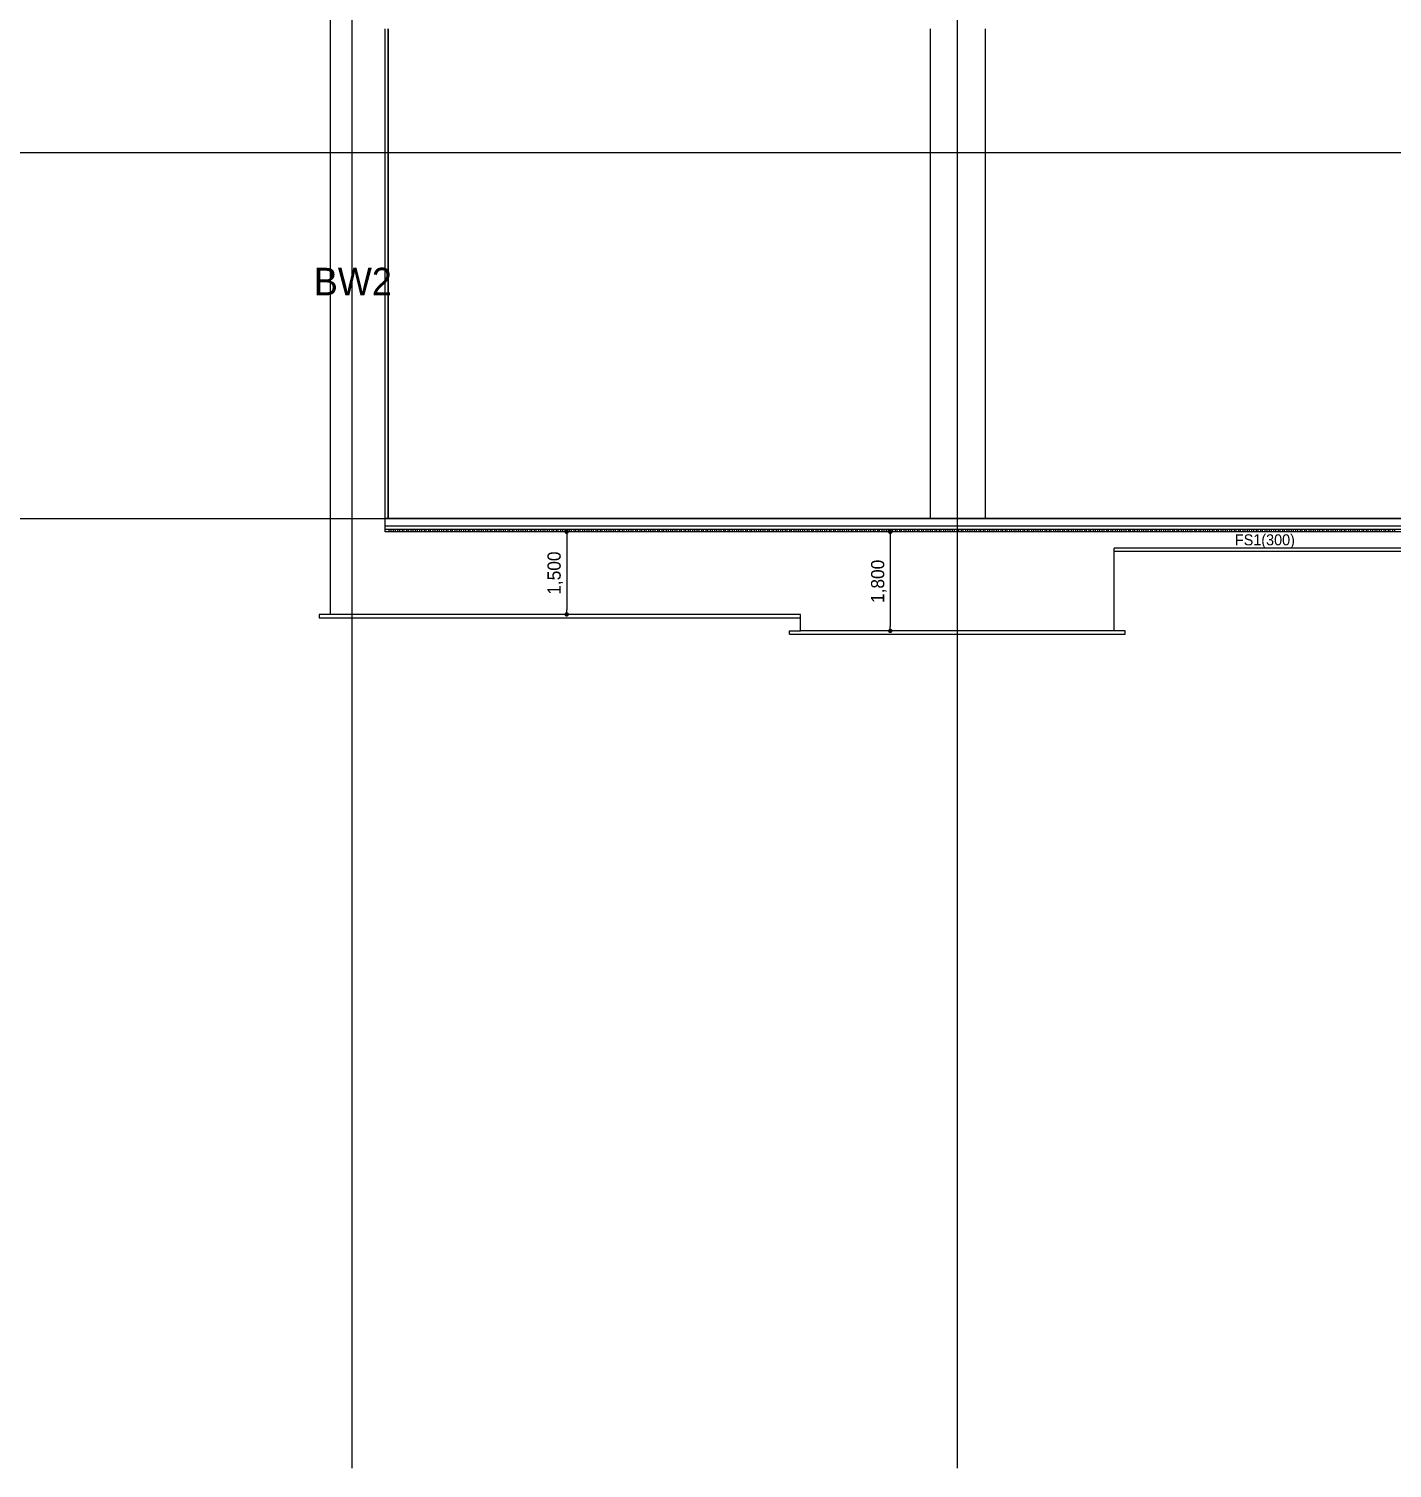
# Model space of a CAD drawing. Header units: millimetres. Extents: x 4754612 to 5801174, y 2368242 to 2777223.
# Drawn here: x 4899837 to 4924615, y 2403989 to 2430143 of the extents above; entities that cross this region are included whole.
import ezdxf
from ezdxf.enums import TextEntityAlignment as Align

# ---------------------------------------------------------------- set-up
doc = ezdxf.new("R2010")
doc.units = ezdxf.units.MM
doc.header["$LTSCALE"] = 1000
doc.linetypes.add('CEN', pattern=[6.2, 6, -0.1, 0, -0.1])
doc.layers.get('DEFPOINTS').update_dxf_attribs({"color": 151})
for name, color, linetype in [('A-ELE-8', 8, 'Continuous'), ('A-FIN-6', 6, 'Continuous'), ('A-HAT-251', 251, 'Continuous'), ('A-중심선', 10, 'CEN'), ('CON', 2, 'Continuous'), ('ELE-06', 6, 'Continuous'), ('ELE-2', 4, 'Continuous'), ('ELE06', 6, 'Continuous')]:
    doc.layers.add(name, color=color, linetype=linetype)
doc.layers.add('Guide-line', color=151, linetype='Continuous', plot=False)
doc.layers.add('■', color=144, linetype='Continuous', plot=False)
doc.styles.add('AUDIT_D_190715091641-0', font='')
doc.styles.add('돋움', font='')
doc.styles.get('AUDIT_D_190715091641-0').set_extended_font_data('Dotum')
doc.styles.get('돋움').set_extended_font_data('Dotum')
doc.dimstyles.new('scale600', dxfattribs={"dimscale": 600, "dimtxt": 2, "dimasz": 1, "dimexe": 1, "dimexo": 2.5, "dimgap": 0.8, "dimtad": 1, "dimdec": 0, "dimzin": 0, "dimdsep": 46, "dimlunit": 6, "dimtxsty": 'AUDIT_D_190715091641-0', "dimblk": 'DOT', "dimcen": 0, "dimdle": 1, "dimclrd": 256, "dimclre": 256, "dimclrt": 3, "dimadec": 0, "dimazin": 0, "dimtfac": 1, "dimtdec": 0, "dimtix": 1, "dimtmove": 2, "dimatfit": 3, "dimldrblk": 'DOT', "dimfxl": 0, "dimtolj": 1, "dimtzin": 0, "dimarcsym": 0})

# ---------------------------------------------------------------- blocks, each defined once
blk = doc.blocks.new('*U32')
at = {"layer": 'A-HAT-251'}
for points in [[(-23445, 0), (-23473, 0), (-23485, 45), (-23513, 45), (-23525, 0)], [(-23365, 0), (-23393, 0), (-23405, 45), (-23433, 45), (-23445, 0)], [(-23285, 0), (-23313, 0), (-23325, 45), (-23353, 45), (-23365, 0)], [(-23205, 0), (-23233, 0), (-23245, 45), (-23273, 45), (-23285, 0)], [(-23125, 0), (-23153, 0), (-23165, 45), (-23193, 45), (-23205, 0)], [(-23045, 0), (-23073, 0), (-23085, 45), (-23113, 45), (-23125, 0)], [(-22965, 0), (-22993, 0), (-23005, 45), (-23033, 45), (-23045, 0)], [(-22885, 0), (-22913, 0), (-22925, 45), (-22953, 45), (-22965, 0)], [(-22805, 0), (-22833, 0), (-22845, 45), (-22873, 45), (-22885, 0)], [(-22725, 0), (-22753, 0), (-22765, 45), (-22793, 45), (-22805, 0)], [(-22645, 0), (-22673, 0), (-22685, 45), (-22713, 45), (-22725, 0)], [(-22565, 0), (-22593, 0), (-22605, 45), (-22633, 45), (-22645, 0)], [(-22485, 0), (-22513, 0), (-22525, 45), (-22553, 45), (-22565, 0)], [(-22405, 0), (-22433, 0), (-22445, 45), (-22473, 45), (-22485, 0)], [(-22325, 0), (-22353, 0), (-22365, 45), (-22393, 45), (-22405, 0)], [(-22245, 0), (-22273, 0), (-22285, 45), (-22313, 45), (-22325, 0)], [(-22165, 0), (-22193, 0), (-22205, 45), (-22233, 45), (-22245, 0)], [(-22085, 0), (-22113, 0), (-22125, 45), (-22153, 45), (-22165, 0)], [(-22005, 0), (-22033, 0), (-22045, 45), (-22073, 45), (-22085, 0)], [(-21925, 0), (-21953, 0), (-21965, 45), (-21993, 45), (-22005, 0)], [(-21845, 0), (-21873, 0), (-21885, 45), (-21913, 45), (-21925, 0)], [(-21765, 0), (-21793, 0), (-21805, 45), (-21833, 45), (-21845, 0)], [(-21685, 0), (-21713, 0), (-21725, 45), (-21753, 45), (-21765, 0)], [(-21605, 0), (-21633, 0), (-21645, 45), (-21673, 45), (-21685, 0)], [(-21525, 0), (-21553, 0), (-21565, 45), (-21593, 45), (-21605, 0)], [(-21445, 0), (-21473, 0), (-21485, 45), (-21513, 45), (-21525, 0)], [(-21365, 0), (-21393, 0), (-21405, 45), (-21433, 45), (-21445, 0)], [(-21285, 0), (-21313, 0), (-21325, 45), (-21353, 45), (-21365, 0)], [(-21205, 0), (-21233, 0), (-21245, 45), (-21273, 45), (-21285, 0)], [(-21125, 0), (-21153, 0), (-21165, 45), (-21193, 45), (-21205, 0)], [(-21045, 0), (-21073, 0), (-21085, 45), (-21113, 45), (-21125, 0)], [(-20965, 0), (-20993, 0), (-21005, 45), (-21033, 45), (-21045, 0)], [(-20885, 0), (-20913, 0), (-20925, 45), (-20953, 45), (-20965, 0)], [(-20805, 0), (-20833, 0), (-20845, 45), (-20873, 45), (-20885, 0)], [(-20725, 0), (-20753, 0), (-20765, 45), (-20793, 45), (-20805, 0)], [(-20645, 0), (-20673, 0), (-20685, 45), (-20713, 45), (-20725, 0)], [(-20565, 0), (-20593, 0), (-20605, 45), (-20633, 45), (-20645, 0)], [(-20485, 0), (-20513, 0), (-20525, 45), (-20553, 45), (-20565, 0)], [(-20405, 0), (-20433, 0), (-20445, 45), (-20473, 45), (-20485, 0)], [(-20325, 0), (-20353, 0), (-20365, 45), (-20393, 45), (-20405, 0)], [(-20245, 0), (-20273, 0), (-20285, 45), (-20313, 45), (-20325, 0)], [(-20165, 0), (-20193, 0), (-20205, 45), (-20233, 45), (-20245, 0)], [(-20085, 0), (-20113, 0), (-20125, 45), (-20153, 45), (-20165, 0)], [(-20005, 0), (-20033, 0), (-20045, 45), (-20073, 45), (-20085, 0)], [(-19925, 0), (-19953, 0), (-19965, 45), (-19993, 45), (-20005, 0)], [(-19845, 0), (-19873, 0), (-19885, 45), (-19913, 45), (-19925, 0)], [(-19765, 0), (-19793, 0), (-19805, 45), (-19833, 45), (-19845, 0)], [(-19685, 0), (-19713, 0), (-19725, 45), (-19753, 45), (-19765, 0)], [(-19605, 0), (-19633, 0), (-19645, 45), (-19673, 45), (-19685, 0)], [(-19525, 0), (-19553, 0), (-19565, 45), (-19593, 45), (-19605, 0)], [(-19445, 0), (-19473, 0), (-19485, 45), (-19513, 45), (-19525, 0)], [(-19365, 0), (-19393, 0), (-19405, 45), (-19433, 45), (-19445, 0)], [(-19285, 0), (-19313, 0), (-19325, 45), (-19353, 45), (-19365, 0)], [(-19205, 0), (-19233, 0), (-19245, 45), (-19273, 45), (-19285, 0)], [(-19125, 0), (-19153, 0), (-19165, 45), (-19193, 45), (-19205, 0)], [(-19045, 0), (-19073, 0), (-19085, 45), (-19113, 45), (-19125, 0)], [(-18965, 0), (-18993, 0), (-19005, 45), (-19033, 45), (-19045, 0)], [(-18885, 0), (-18913, 0), (-18925, 45), (-18953, 45), (-18965, 0)], [(-18805, 0), (-18833, 0), (-18845, 45), (-18873, 45), (-18885, 0)], [(-18725, 0), (-18753, 0), (-18765, 45), (-18793, 45), (-18805, 0)], [(-18645, 0), (-18673, 0), (-18685, 45), (-18713, 45), (-18725, 0)], [(-18565, 0), (-18593, 0), (-18605, 45), (-18633, 45), (-18645, 0)], [(-18485, 0), (-18513, 0), (-18525, 45), (-18553, 45), (-18565, 0)], [(-18405, 0), (-18433, 0), (-18445, 45), (-18473, 45), (-18485, 0)], [(-18325, 0), (-18353, 0), (-18365, 45), (-18393, 45), (-18405, 0)], [(-18245, 0), (-18273, 0), (-18285, 45), (-18313, 45), (-18325, 0)], [(-18165, 0), (-18193, 0), (-18205, 45), (-18233, 45), (-18245, 0)], [(-18085, 0), (-18113, 0), (-18125, 45), (-18153, 45), (-18165, 0)], [(-18005, 0), (-18033, 0), (-18045, 45), (-18073, 45), (-18085, 0)], [(-17925, 0), (-17953, 0), (-17965, 45), (-17993, 45), (-18005, 0)], [(-17845, 0), (-17873, 0), (-17885, 45), (-17913, 45), (-17925, 0)], [(-17765, 0), (-17793, 0), (-17805, 45), (-17833, 45), (-17845, 0)], [(-17685, 0), (-17713, 0), (-17725, 45), (-17753, 45), (-17765, 0)], [(-17605, 0), (-17633, 0), (-17645, 45), (-17673, 45), (-17685, 0)], [(-17525, 0), (-17553, 0), (-17565, 45), (-17593, 45), (-17605, 0)], [(-17445, 0), (-17473, 0), (-17485, 45), (-17513, 45), (-17525, 0)], [(-17365, 0), (-17393, 0), (-17405, 45), (-17433, 45), (-17445, 0)], [(-17285, 0), (-17313, 0), (-17325, 45), (-17353, 45), (-17365, 0)], [(-17205, 0), (-17233, 0), (-17245, 45), (-17273, 45), (-17285, 0)], [(-17125, 0), (-17153, 0), (-17165, 45), (-17193, 45), (-17205, 0)], [(-17045, 0), (-17073, 0), (-17085, 45), (-17113, 45), (-17125, 0)], [(-16965, 0), (-16993, 0), (-17005, 45), (-17033, 45), (-17045, 0)], [(-16885, 0), (-16913, 0), (-16925, 45), (-16953, 45), (-16965, 0)], [(-16805, 0), (-16833, 0), (-16845, 45), (-16873, 45), (-16885, 0)], [(-16725, 0), (-16753, 0), (-16765, 45), (-16793, 45), (-16805, 0)], [(-16645, 0), (-16673, 0), (-16685, 45), (-16713, 45), (-16725, 0)], [(-16565, 0), (-16593, 0), (-16605, 45), (-16633, 45), (-16645, 0)], [(-16485, 0), (-16513, 0), (-16525, 45), (-16553, 45), (-16565, 0)], [(-16405, 0), (-16433, 0), (-16445, 45), (-16473, 45), (-16485, 0)], [(-16325, 0), (-16353, 0), (-16365, 45), (-16393, 45), (-16405, 0)], [(-16245, 0), (-16273, 0), (-16285, 45), (-16313, 45), (-16325, 0)], [(-16165, 0), (-16193, 0), (-16205, 45), (-16233, 45), (-16245, 0)], [(-16085, 0), (-16113, 0), (-16125, 45), (-16153, 45), (-16165, 0)], [(-16005, 0), (-16033, 0), (-16045, 45), (-16073, 45), (-16085, 0)], [(-15925, 0), (-15953, 0), (-15965, 45), (-15993, 45), (-16005, 0)], [(-15845, 0), (-15873, 0), (-15885, 45), (-15913, 45), (-15925, 0)], [(-15765, 0), (-15793, 0), (-15805, 45), (-15833, 45), (-15845, 0)], [(-15685, 0), (-15713, 0), (-15725, 45), (-15753, 45), (-15765, 0)], [(-15605, 0), (-15633, 0), (-15645, 45), (-15673, 45), (-15685, 0)], [(-15525, 0), (-15553, 0), (-15565, 45), (-15593, 45), (-15605, 0)], [(-15445, 0), (-15473, 0), (-15485, 45), (-15513, 45), (-15525, 0)], [(-15365, 0), (-15393, 0), (-15405, 45), (-15433, 45), (-15445, 0)], [(-15285, 0), (-15313, 0), (-15325, 45), (-15353, 45), (-15365, 0)], [(-15205, 0), (-15233, 0), (-15245, 45), (-15273, 45), (-15285, 0)], [(-15125, 0), (-15153, 0), (-15165, 45), (-15193, 45), (-15205, 0)], [(-15045, 0), (-15073, 0), (-15085, 45), (-15113, 45), (-15125, 0)], [(-14965, 0), (-14993, 0), (-15005, 45), (-15033, 45), (-15045, 0)], [(-14885, 0), (-14913, 0), (-14925, 45), (-14953, 45), (-14965, 0)], [(-14805, 0), (-14833, 0), (-14845, 45), (-14873, 45), (-14885, 0)], [(-14725, 0), (-14753, 0), (-14765, 45), (-14793, 45), (-14805, 0)], [(-14645, 0), (-14673, 0), (-14685, 45), (-14713, 45), (-14725, 0)], [(-14565, 0), (-14593, 0), (-14605, 45), (-14633, 45), (-14645, 0)], [(-14485, 0), (-14513, 0), (-14525, 45), (-14553, 45), (-14565, 0)], [(-14405, 0), (-14433, 0), (-14445, 45), (-14473, 45), (-14485, 0)], [(-14325, 0), (-14353, 0), (-14365, 45), (-14393, 45), (-14405, 0)], [(-14245, 0), (-14273, 0), (-14285, 45), (-14313, 45), (-14325, 0)], [(-14165, 0), (-14193, 0), (-14205, 45), (-14233, 45), (-14245, 0)], [(-14085, 0), (-14113, 0), (-14125, 45), (-14153, 45), (-14165, 0)], [(-14005, 0), (-14033, 0), (-14045, 45), (-14073, 45), (-14085, 0)], [(-13925, 0), (-13953, 0), (-13965, 45), (-13993, 45), (-14005, 0)], [(-13845, 0), (-13873, 0), (-13885, 45), (-13913, 45), (-13925, 0)], [(-13765, 0), (-13793, 0), (-13805, 45), (-13833, 45), (-13845, 0)], [(-13685, 0), (-13713, 0), (-13725, 45), (-13753, 45), (-13765, 0)], [(-13605, 0), (-13633, 0), (-13645, 45), (-13673, 45), (-13685, 0)], [(-13525, 0), (-13553, 0), (-13565, 45), (-13593, 45), (-13605, 0)], [(-13445, 0), (-13473, 0), (-13485, 45), (-13513, 45), (-13525, 0)], [(-13365, 0), (-13393, 0), (-13405, 45), (-13433, 45), (-13445, 0)], [(-13285, 0), (-13313, 0), (-13325, 45), (-13353, 45), (-13365, 0)], [(-13205, 0), (-13233, 0), (-13245, 45), (-13273, 45), (-13285, 0)], [(-13125, 0), (-13153, 0), (-13165, 45), (-13193, 45), (-13205, 0)], [(-13045, 0), (-13073, 0), (-13085, 45), (-13113, 45), (-13125, 0)], [(-12965, 0), (-12993, 0), (-13005, 45), (-13033, 45), (-13045, 0)], [(-12885, 0), (-12913, 0), (-12925, 45), (-12953, 45), (-12965, 0)], [(-12805, 0), (-12833, 0), (-12845, 45), (-12873, 45), (-12885, 0)], [(-12725, 0), (-12753, 0), (-12765, 45), (-12793, 45), (-12805, 0)], [(-12645, 0), (-12673, 0), (-12685, 45), (-12713, 45), (-12725, 0)], [(-12565, 0), (-12593, 0), (-12605, 45), (-12633, 45), (-12645, 0)], [(-12485, 0), (-12513, 0), (-12525, 45), (-12553, 45), (-12565, 0)], [(-12405, 0), (-12433, 0), (-12445, 45), (-12473, 45), (-12485, 0)], [(-12325, 0), (-12353, 0), (-12365, 45), (-12393, 45), (-12405, 0)], [(-12245, 0), (-12273, 0), (-12285, 45), (-12313, 45), (-12325, 0)], [(-12165, 0), (-12193, 0), (-12205, 45), (-12233, 45), (-12245, 0)], [(-12085, 0), (-12113, 0), (-12125, 45), (-12153, 45), (-12165, 0)], [(-12005, 0), (-12033, 0), (-12045, 45), (-12073, 45), (-12085, 0)], [(-11925, 0), (-11953, 0), (-11965, 45), (-11993, 45), (-12005, 0)], [(-11845, 0), (-11873, 0), (-11885, 45), (-11913, 45), (-11925, 0)], [(-11765, 0), (-11793, 0), (-11805, 45), (-11833, 45), (-11845, 0)], [(-11685, 0), (-11713, 0), (-11725, 45), (-11753, 45), (-11765, 0)], [(-11605, 0), (-11633, 0), (-11645, 45), (-11673, 45), (-11685, 0)], [(-11525, 0), (-11553, 0), (-11565, 45), (-11593, 45), (-11605, 0)], [(-11445, 0), (-11473, 0), (-11485, 45), (-11513, 45), (-11525, 0)], [(-11365, 0), (-11393, 0), (-11405, 45), (-11433, 45), (-11445, 0)], [(-11285, 0), (-11313, 0), (-11325, 45), (-11353, 45), (-11365, 0)], [(-11205, 0), (-11233, 0), (-11245, 45), (-11273, 45), (-11285, 0)], [(-11125, 0), (-11153, 0), (-11165, 45), (-11193, 45), (-11205, 0)], [(-11045, 0), (-11073, 0), (-11085, 45), (-11113, 45), (-11125, 0)], [(-10965, 0), (-10993, 0), (-11005, 45), (-11033, 45), (-11045, 0)], [(-10885, 0), (-10913, 0), (-10925, 45), (-10953, 45), (-10965, 0)], [(-10805, 0), (-10833, 0), (-10845, 45), (-10873, 45), (-10885, 0)], [(-10725, 0), (-10753, 0), (-10765, 45), (-10793, 45), (-10805, 0)], [(-10645, 0), (-10673, 0), (-10685, 45), (-10713, 45), (-10725, 0)], [(-10565, 0), (-10593, 0), (-10605, 45), (-10633, 45), (-10645, 0)], [(-10485, 0), (-10513, 0), (-10525, 45), (-10553, 45), (-10565, 0)], [(-10405, 0), (-10433, 0), (-10445, 45), (-10473, 45), (-10485, 0)], [(-10325, 0), (-10353, 0), (-10365, 45), (-10393, 45), (-10405, 0)], [(-10245, 0), (-10273, 0), (-10285, 45), (-10313, 45), (-10325, 0)], [(-10165, 0), (-10193, 0), (-10205, 45), (-10233, 45), (-10245, 0)], [(-10085, 0), (-10113, 0), (-10125, 45), (-10153, 45), (-10165, 0)], [(-10005, 0), (-10033, 0), (-10045, 45), (-10073, 45), (-10085, 0)], [(-9925, 0), (-9953, 0), (-9965, 45), (-9993, 45), (-10005, 0)], [(-9845, 0), (-9873, 0), (-9885, 45), (-9913, 45), (-9925, 0)], [(-9765, 0), (-9793, 0), (-9805, 45), (-9833, 45), (-9845, 0)], [(-9685, 0), (-9713, 0), (-9725, 45), (-9753, 45), (-9765, 0)], [(-9605, 0), (-9633, 0), (-9645, 45), (-9673, 45), (-9685, 0)], [(-9525, 0), (-9553, 0), (-9565, 45), (-9593, 45), (-9605, 0)], [(-9445, 0), (-9473, 0), (-9485, 45), (-9513, 45), (-9525, 0)], [(-9365, 0), (-9393, 0), (-9405, 45), (-9433, 45), (-9445, 0)], [(-9285, 0), (-9313, 0), (-9325, 45), (-9353, 45), (-9365, 0)], [(-9205, 0), (-9233, 0), (-9245, 45), (-9273, 45), (-9285, 0)], [(-9125, 0), (-9153, 0), (-9165, 45), (-9193, 45), (-9205, 0)], [(-9045, 0), (-9073, 0), (-9085, 45), (-9113, 45), (-9125, 0)], [(-8965, 0), (-8993, 0), (-9005, 45), (-9033, 45), (-9045, 0)], [(-8885, 0), (-8913, 0), (-8925, 45), (-8953, 45), (-8965, 0)], [(-8805, 0), (-8833, 0), (-8845, 45), (-8873, 45), (-8885, 0)], [(-8725, 0), (-8753, 0), (-8765, 45), (-8793, 45), (-8805, 0)], [(-8645, 0), (-8673, 0), (-8685, 45), (-8713, 45), (-8725, 0)], [(-8565, 0), (-8593, 0), (-8605, 45), (-8633, 45), (-8645, 0)], [(-8485, 0), (-8513, 0), (-8525, 45), (-8553, 45), (-8565, 0)], [(-8405, 0), (-8433, 0), (-8445, 45), (-8473, 45), (-8485, 0)], [(-8325, 0), (-8353, 0), (-8365, 45), (-8393, 45), (-8405, 0)], [(-8245, 0), (-8273, 0), (-8285, 45), (-8313, 45), (-8325, 0)], [(-8165, 0), (-8193, 0), (-8205, 45), (-8233, 45), (-8245, 0)], [(-8085, 0), (-8113, 0), (-8125, 45), (-8153, 45), (-8165, 0)], [(-8005, 0), (-8033, 0), (-8045, 45), (-8073, 45), (-8085, 0)], [(-7925, 0), (-7953, 0), (-7965, 45), (-7993, 45), (-8005, 0)], [(-7845, 0), (-7873, 0), (-7885, 45), (-7913, 45), (-7925, 0)], [(-7765, 0), (-7793, 0), (-7805, 45), (-7833, 45), (-7845, 0)], [(-7685, 0), (-7713, 0), (-7725, 45), (-7753, 45), (-7765, 0)], [(-7605, 0), (-7633, 0), (-7645, 45), (-7673, 45), (-7685, 0)], [(-7525, 0), (-7553, 0), (-7565, 45), (-7593, 45), (-7605, 0)], [(-7445, 0), (-7473, 0), (-7485, 45), (-7513, 45), (-7525, 0)], [(-7365, 0), (-7393, 0), (-7405, 45), (-7433, 45), (-7445, 0)], [(-7285, 0), (-7313, 0), (-7325, 45), (-7353, 45), (-7365, 0)], [(-7205, 0), (-7233, 0), (-7245, 45), (-7273, 45), (-7285, 0)], [(-7125, 0), (-7153, 0), (-7165, 45), (-7193, 45), (-7205, 0)], [(-7045, 0), (-7073, 0), (-7085, 45), (-7113, 45), (-7125, 0)], [(-6965, 0), (-6993, 0), (-7005, 45), (-7033, 45), (-7045, 0)], [(-6885, 0), (-6913, 0), (-6925, 45), (-6953, 45), (-6965, 0)], [(-6805, 0), (-6833, 0), (-6845, 45), (-6873, 45), (-6885, 0)], [(-6725, 0), (-6753, 0), (-6765, 45), (-6793, 45), (-6805, 0)], [(-6645, 0), (-6673, 0), (-6685, 45), (-6713, 45), (-6725, 0)], [(-6565, 0), (-6593, 0), (-6605, 45), (-6633, 45), (-6645, 0)], [(-6485, 0), (-6513, 0), (-6525, 45), (-6553, 45), (-6565, 0)], [(-6405, 0), (-6433, 0), (-6445, 45), (-6473, 45), (-6485, 0)], [(-6325, 0), (-6353, 0), (-6365, 45), (-6393, 45), (-6405, 0)], [(-6245, 0), (-6273, 0), (-6285, 45), (-6313, 45), (-6325, 0)], [(-6165, 0), (-6193, 0), (-6205, 45), (-6233, 45), (-6245, 0)], [(-6085, 0), (-6113, 0), (-6125, 45), (-6153, 45), (-6165, 0)], [(-6005, 0), (-6033, 0), (-6045, 45), (-6073, 45), (-6085, 0)], [(-5925, 0), (-5953, 0), (-5965, 45), (-5993, 45), (-6005, 0)], [(-5845, 0), (-5873, 0), (-5885, 45), (-5913, 45), (-5925, 0)], [(-5765, 0), (-5793, 0), (-5805, 45), (-5833, 45), (-5845, 0)], [(-5685, 0), (-5713, 0), (-5725, 45), (-5753, 45), (-5765, 0)], [(-5605, 0), (-5633, 0), (-5645, 45), (-5673, 45), (-5685, 0)], [(-5525, 0), (-5553, 0), (-5565, 45), (-5593, 45), (-5605, 0)], [(-5445, 0), (-5473, 0), (-5485, 45), (-5513, 45), (-5525, 0)], [(-5365, 0), (-5393, 0), (-5405, 45), (-5433, 45), (-5445, 0)], [(-5285, 0), (-5313, 0), (-5325, 45), (-5353, 45), (-5365, 0)], [(-5205, 0), (-5233, 0), (-5245, 45), (-5273, 45), (-5285, 0)]]:
    blk.add_lwpolyline(points, dxfattribs=at)
blk = doc.blocks.new('_Dot')
at = {"color": 0, "linetype": 'ByBlock', "lineweight": -2}
blk.add_line((-0.5, 0), (-1, 0), dxfattribs=at)
at = {"color": 0, "linetype": 'ByBlock', "const_width": 0.5}
blk.add_lwpolyline([(-0.25, 0, 1), (0.25, 0, 1)], format="xyb", close=True, dxfattribs=at)
blk = doc.blocks.new('*D109')
at = {"layer": 'DEFPOINTS', "color": 0, "ltscale": 5, "transparency": 16777216}
for p in [(4910305, 2421003), (4909613, 2419503), (4910831, 2419503)]:
    blk.add_point(p, dxfattribs=at)
at = {"layer": '■', "lineweight": -2, "ltscale": 5, "transparency": 16777216}
for p, q in [((4910105, 2421003), (4909533, 2421003)), ((4909613, 2420923), (4909613, 2419583)), ((4910631, 2419503), (4909533, 2419503))]:
    blk.add_line(p, q, dxfattribs=at)
at = {"layer": '■', "lineweight": -2, "ltscale": 5, "transparency": 16777216, "xscale": 80, "yscale": 80, "zscale": 80}
for p, rotation in [((4909613, 2421003), 90), ((4909613, 2419503), 270)]:
    blk.add_blockref('_Dot', p, dxfattribs=dict(at, rotation=rotation))
at = {"layer": '■', "color": 3, "ltscale": 5, "transparency": 16777216, "insert": (4909406, 2420253), "char_height": 240, "attachment_point": 5, "rotation": 90, "style": 'AUDIT_D_190715091641-0'}
blk.add_mtext('\\A1;1,500', dxfattribs=at)
blk = doc.blocks.new('*D110')
at = {"layer": 'DEFPOINTS', "color": 0, "ltscale": 5, "transparency": 16777216}
for p in [(4916185, 2421003), (4915493, 2419203), (4916815, 2419203)]:
    blk.add_point(p, dxfattribs=at)
at = {"layer": '■', "lineweight": -2, "ltscale": 5, "transparency": 16777216}
for p, q in [((4915985, 2421003), (4915413, 2421003)), ((4915493, 2420923), (4915493, 2419283)), ((4916615, 2419203), (4915413, 2419203))]:
    blk.add_line(p, q, dxfattribs=at)
at = {"layer": '■', "lineweight": -2, "ltscale": 5, "transparency": 16777216, "xscale": 80, "yscale": 80, "zscale": 80}
for p, rotation in [((4915493, 2421003), 90), ((4915493, 2419203), 270)]:
    blk.add_blockref('_Dot', p, dxfattribs=dict(at, rotation=rotation))
at = {"layer": '■', "color": 3, "ltscale": 5, "transparency": 16777216, "insert": (4915286, 2420103), "char_height": 240, "attachment_point": 5, "rotation": 90, "style": 'AUDIT_D_190715091641-0'}
blk.add_mtext('\\A1;1,800', dxfattribs=at)

msp = doc.modelspace()

# ---------------------------------------------------------------- linework, layer by layer
at = {"layer": 'A-ELE-8'}
for p, q in [((4916215.782, 2430143.44), (4916215.782, 2421243.44)), ((4917215.782, 2430143.44), (4917215.782, 2421243.44))]:
    msp.add_line(p, q, dxfattribs=at)
at = {"layer": 'A-FIN-6'}
for p, q in [((4906365.782, 2421243.44), (4906365.782, 2430143.44)), ((4906375.782, 2421243.44), (4906375.782, 2430143.44))]:
    msp.add_line(p, q, dxfattribs=at)
at = {"layer": 'A-중심선', "ltscale": 5}
for p, q in [((4905715.782, 2403989.231), (4905715.782, 2488921.61)), ((4916715.782, 2403989.231), (4916715.782, 2488921.61)), ((4863973.343, 2427893.44), (5174125.782, 2427893.44)), ((4863973.343, 2421243.44), (5174125.782, 2421243.44))]:
    msp.add_line(p, q, dxfattribs=at)
at = {"layer": 'CON'}
for p, q in [((4905315.782, 2431243.44), (4905315.782, 2419503.44)), ((4906315.782, 2421003.44), (4906315.782, 2430143.44)), ((5059815.785, 2421003.44), (4906315.782, 2421003.44)), ((4924816.624, 2420703.44), (4919563.072, 2420703.44)), ((4919563.072, 2419203.44), (4919563.072, 2420703.44)), ((4913863.072, 2419503.44), (4905315.782, 2419503.44)), ((4913863.072, 2419203.44), (4913863.072, 2419503.44)), ((4919563.072, 2419203.44), (4913863.072, 2419203.44))]:
    msp.add_line(p, q, dxfattribs=at)
at = {"layer": 'ELE-06'}
for p, q in [((4924816.624, 2420643.44), (4919563.072, 2420643.44)), ((4905315.782, 2419503.44), (4905115.782, 2419503.44)), ((4905115.782, 2419503.44), (4905115.782, 2419443.44)), ((4905115.782, 2419443.44), (4913863.072, 2419443.135)), ((4913663.072, 2419143.142), (4913663.072, 2419202.916)), ((4913663.072, 2419202.916), (4913863.072, 2419202.916)), ((4913663.072, 2419143.142), (4919763.072, 2419142.916)), ((4919763.072, 2419202.916), (4919563.072, 2419202.916)), ((4919763.072, 2419142.916), (4919763.072, 2419202.916))]:
    msp.add_line(p, q, dxfattribs=at)
at = {"layer": 'ELE-2'}
for p, q in [((5059815.785, 2421243.44), (4906315.782, 2421243.44)), ((5059815.785, 2421108.44), (4906315.782, 2421108.44)), ((5059815.785, 2421048.44), (4906315.782, 2421048.44))]:
    msp.add_line(p, q, dxfattribs=at)

# ---------------------------------------------------------------- block references
at = {"layer": 'ELE06', "color": 6, "xscale": 1.000013798092659, "yscale": 1.000013798092659, "zscale": 1.000013798092659}
msp.add_blockref('*U32', (4929899.325, 2421003.44), dxfattribs=at)

# ---------------------------------------------------------------- texts
at = {"layer": 'Guide-line', "style": '돋움'}
for s, height, p in [('BW2', 500, (4905726.569, 2425551.095)), ('FS1(300)', 200, (4922301.569, 2420858.087))]:
    msp.add_text(s, height=height, dxfattribs=at).set_placement(p, align=Align.MIDDLE_CENTER)

# ---------------------------------------------------------------- dimensions: what is measured, and where the dimension line sits
at = {"layer": '■', "ltscale": 5}
for base, p1, p2, picture, middle in [((4909613.259, 2419503.44), (4910305.067, 2421003.44), (4910831.477, 2419503.44), '*D109', (4909405.976, 2420253.44)), ((4915493.314, 2419203.44), (4916185.147, 2421003.44), (4916815.059, 2419203.44), '*D110', (4915286.03, 2420103.44))]:
    dim = msp.add_linear_dim(base=base, p1=p1, p2=p2, angle=270, dimstyle='scale600', override={"dimscale": 80, "dimtxt": 3}, dxfattribs=at)
    dim.commit()
    dim.dimension.update_dxf_attribs({"geometry": picture, "text_midpoint": middle})

doc.saveas('drawing.dxf')
